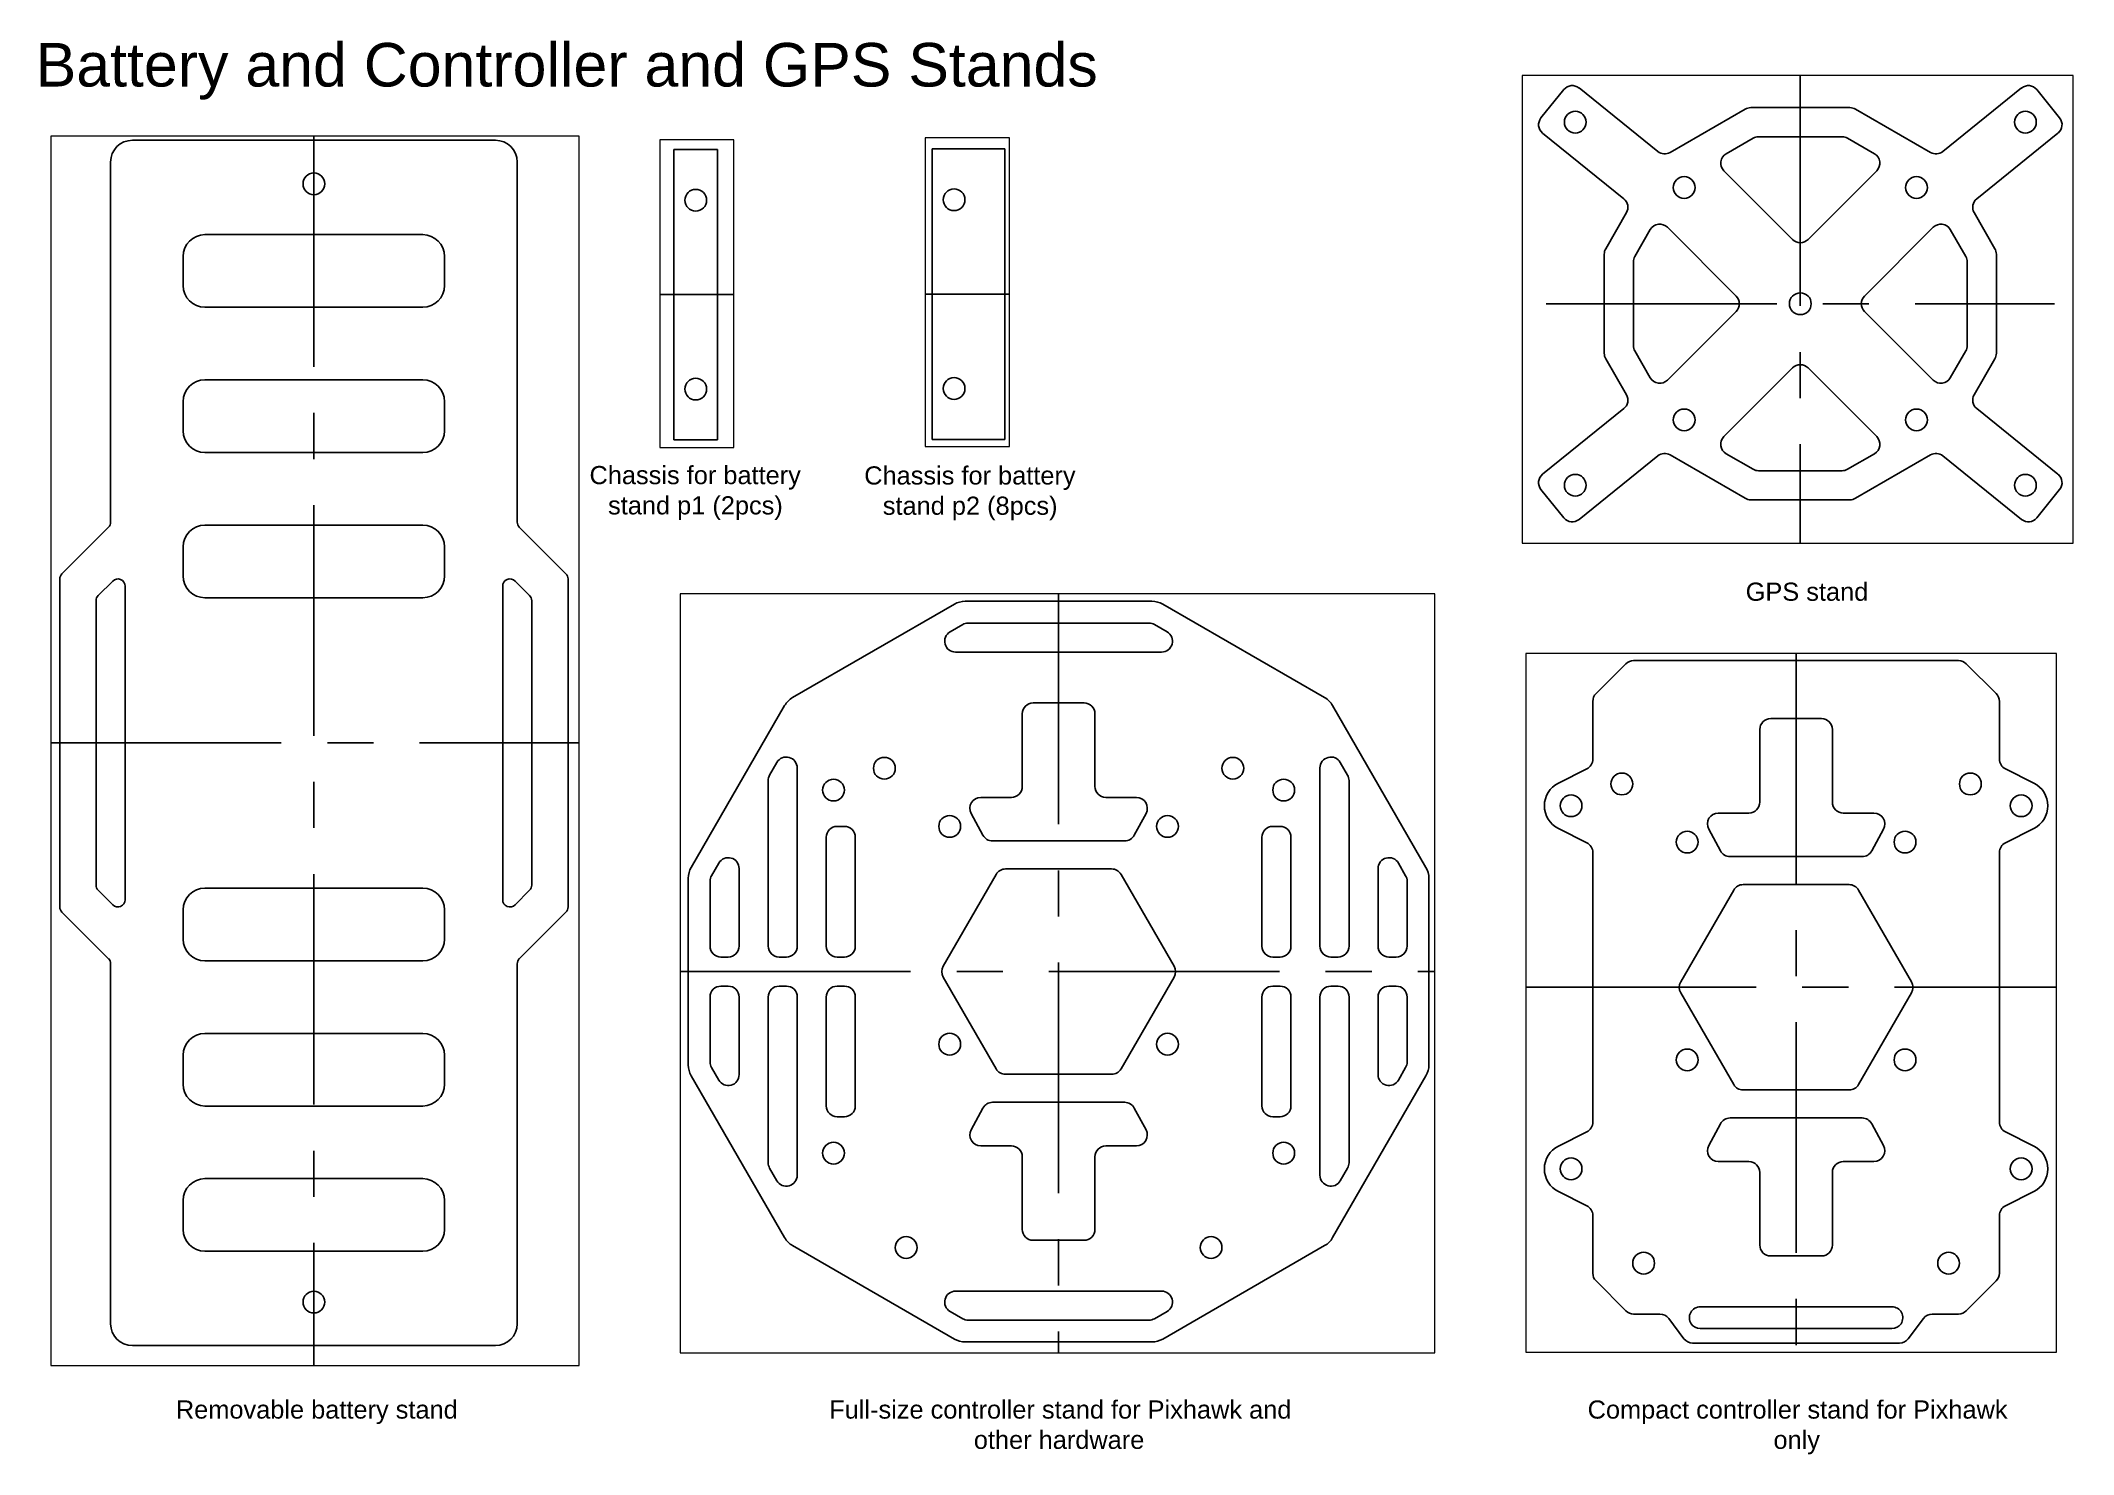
# Paper-space layout 'Battery and Controller and GPS Stands' of a CAD drawing. Header units: millimetres. Extents: x 4 to 283, y 4 to 199.
# The model-space entities are those that its viewports show. They can reach past a viewport. Long polylines and large blocks are cut down to what shows.
import ezdxf

# ---------------------------------------------------------------- set-up
doc = ezdxf.new("R2010")
doc.units = ezdxf.units.MM
doc.linetypes.add('CENTER', pattern=[50.8, 31.75, -6.35, 6.35, -6.35])
doc.layers.add('Centers', color=1, linetype='CENTER', plot=False)
doc.layers.add('Viewports', color=4, linetype='Continuous', plot=False)
for name, color, linetype in [('MB - Controller Mount Compact', 7, 'Continuous'), ('MB - Controller Mount Large', 7, 'Continuous'), ('MB - GPS Mount', 7, 'Continuous'), ('Text', 250, 'Continuous'), ('С - Battery Holder', 7, 'Continuous')]:
    doc.layers.add(name, color=color, linetype=linetype)
doc.styles.add('ISO Proportional', font='isocp.shx')

# ---------------------------------------------------------------- blocks, each defined once
blk = doc.blocks.new('GFH Screw Hole')
blk.add_circle((0, 0), 1.5)

msp = doc.modelspace()

# ---------------------------------------------------------------- linework, layer by layer
at = {"layer": 'Centers'}
for p, q in [((637, 267), (637, 82)), ((594, 174), (680, 174)), ((679, 174), (713, 174)), ((637, 58), (637, -61)), ((541, 54), (541, -55)), ((718, 35), (718, -35)), ((486, 0), (596, 0)), ((594, 0), (678, 0)), ((683, 0), (753, 0))]:
    msp.add_line(p, q, dxfattribs=at)
at = {"layer": 'MB - Controller Mount Compact'}
for p, q in [((614.62, 45), (659.38, 45)), ((609.44, 40.44), (613.56, 44.56)), ((660.44, 44.56), (664.56, 40.44)), ((609, 31.43), (609, 39.38)), ((665, 31.43), (665, 39.38)), ((633.5, 37), (640.5, 37)), ((632, 35.5), (632, 25.5)), ((642, 35.5), (642, 25.5)), ((604.26, 28.13), (608.17, 30.09)), ((669.74, 28.13), (665.83, 30.09)), ((630.5, 24), (626.28, 24)), ((643.5, 24), (647.72, 24)), ((604.26, 21.87), (608.17, 19.91)), ((626.58, 18.79), (624.96, 21.79)), ((647.42, 18.79), (649.04, 21.79)), ((669.74, 21.87), (665.83, 19.91)), ((609, -18.57), (609, 18.57)), ((637, 18), (627.9, 18)), ((637, 18), (646.1, 18)), ((665, -18.57), (665, 18.57)), ((626.58, -18.79), (624.96, -21.79)), ((637, -18), (627.9, -18)), ((637, -18), (646.1, -18)), ((647.42, -18.79), (649.04, -21.79)), ((604.26, -21.87), (608.17, -19.91)), ((669.74, -21.87), (665.83, -19.91)), ((630.5, -24), (626.28, -24)), ((643.5, -24), (647.72, -24)), ((632, -35.5), (632, -25.5)), ((642, -35.5), (642, -25.5)), ((604.26, -28.13), (608.17, -30.09)), ((669.74, -28.13), (665.83, -30.09)), ((609, -39.38), (609, -31.43)), ((665, -39.38), (665, -31.43)), ((633.5, -37), (640.5, -37)), ((613.56, -44.56), (609.44, -40.44)), ((660.44, -44.56), (664.56, -40.44)), ((623.8, -44), (637, -44)), ((650.2, -44), (637, -44)), ((614.62, -45), (618.25, -45)), ((621.55, -48.4), (619.45, -45.6)), ((622.55, -46.33), (622.55, -46.33)), ((623.8, -47), (637, -47)), ((650.2, -47), (637, -47)), ((651.45, -46.33), (651.45, -46.33)), ((652.45, -48.4), (654.55, -45.6)), ((655.75, -45), (659.38, -45)), ((637, -49), (622.75, -49)), ((637, -49), (651.25, -49))]:
    msp.add_line(p, q, dxfattribs=at)
msp.add_lwpolyline([(628.4, 13.39), (621.1, 0.75, 0.267949), (621.1, -0.75), (628.4, -13.39, 0.267949), (629.7, -14.14), (644.3, -14.14, 0.267949), (645.6, -13.39), (652.9, -0.75, 0.267949), (652.9, 0.75), (645.6, 13.39, 0.267949), (644.3, 14.14), (629.7, 14.14, 0.267949)], format="xyb", close=True, dxfattribs=at)
for centre in [(613, 28), (661, 28), (622, 20), (652, 20), (622, -10), (652, -10), (616, -38), (658, -38)]:
    msp.add_circle(centre, 1.5, dxfattribs=at)
for centre, radius, start, end in [((614.62, 43.5), 1.5, 90, 135), ((659.38, 43.5), 1.5, 45, 90), ((610.5, 39.38), 1.5, 135, 180), ((663.5, 39.38), 1.5, 0, 45), ((633.5, 35.5), 1.5, 90, 180), ((640.5, 35.5), 1.5, 0, 90), ((607.5, 31.43), 1.5, 296.5651, 360), ((666.5, 31.43), 1.5, 180, 243.435), ((605.83, 25), 3.5, 116.5651, 243.4349), ((668.17, 25), 3.5, 296.5651, 423.435), ((630.5, 25.5), 1.5, 270, 360), ((643.5, 25.5), 1.5, 180, 270), ((626.28, 22.5), 1.5, 90, 208.3008), ((647.72, 22.5), 1.5, 331.6992, 450), ((607.5, 18.57), 1.5, 0, 63.4349), ((666.5, 18.57), 1.5, 116.5651, 180), ((627.9, 19.5), 1.5, 208.3008, 270), ((646.1, 19.5), 1.5, 270, 331.6992), ((607.5, -18.57), 1.5, 296.5651, 360), ((627.9, -19.5), 1.5, 90, 151.6992), ((646.1, -19.5), 1.5, 28.3008, 90), ((666.5, -18.57), 1.5, 180, 243.4349), ((605.83, -25), 3.5, 116.5651, 243.4349), ((626.28, -22.5), 1.5, 151.6992, 270), ((647.72, -22.5), 1.5, 270, 388.3008), ((668.17, -25), 3.5, 296.5651, 423.4349), ((630.5, -25.5), 1.5, 0, 90), ((643.5, -25.5), 1.5, 90, 180), ((607.5, -31.43), 1.5, 360, 423.4349), ((666.5, -31.43), 1.5, 116.5651, 180), ((633.5, -35.5), 1.5, 180, 270), ((640.5, -35.5), 1.5, 270, 360), ((610.5, -39.38), 1.5, 180, 225), ((663.5, -39.38), 1.5, 315, 360), ((614.62, -43.5), 1.5, 225, 270), ((623.8, -45.5), 1.5, 90, 213.6901), ((650.2, -45.5), 1.5, 326.3099, 90), ((659.38, -43.5), 1.5, 270, 315), ((618.25, -46.5), 1.5, 36.8699, 90), ((623.8, -45.5), 1.5, 213.6901, 270), ((650.2, -45.5), 1.5, 270, 326.3099), ((655.75, -46.5), 1.5, 90, 143.1301), ((622.75, -47.5), 1.5, 216.8699, 270), ((651.25, -47.5), 1.5, 270, 323.1301)]:
    msp.add_arc(centre, radius, start, end, dxfattribs=at)
at = {"layer": 'MB - Controller Mount Large'}
for p, q in [((537.5, 37), (544.5, 37)), ((536, 35.5), (536, 25.5)), ((546, 35.5), (546, 25.5)), ((534.5, 24), (530.28, 24)), ((547.5, 24), (551.72, 24)), ((510.5, 20), (511.5, 20)), ((530.58, 18.79), (528.96, 21.79)), ((551.42, 18.79), (553.04, 21.79)), ((571.5, 20), (570.5, 20)), ((509, 3.5), (509, 18.5)), ((513, 3.5), (513, 18.5)), ((541, 18), (531.9, 18)), ((541, 18), (550.1, 18)), ((569, 3.5), (569, 18.5)), ((573, 3.5), (573, 18.5)), ((510.5, 2), (511.5, 2)), ((571.5, 2), (570.5, 2)), ((510.5, -2), (511.5, -2)), ((571.5, -2), (570.5, -2)), ((509, -18.5), (509, -3.5)), ((513, -18.5), (513, -3.5)), ((569, -18.5), (569, -3.5)), ((573, -18.5), (573, -3.5)), ((530.58, -18.79), (528.96, -21.79)), ((541, -18), (531.9, -18)), ((541, -18), (550.1, -18)), ((551.42, -18.79), (553.04, -21.79)), ((510.5, -20), (511.5, -20)), ((571.5, -20), (570.5, -20)), ((534.5, -24), (530.28, -24)), ((547.5, -24), (551.72, -24)), ((536, -35.5), (536, -25.5)), ((546, -35.5), (546, -25.5)), ((537.5, -37), (544.5, -37))]:
    msp.add_line(p, q, dxfattribs=at)
for points in [[(526.64, 50.6), (504.36, 37.74, 0.131652), (503.26, 36.64), (490.4, 14.36, 0.131652), (490, 12.86), (490, -12.86, 0.131652), (490.4, -14.36), (503.26, -36.64, 0.131652), (504.36, -37.74), (526.64, -50.6, 0.131652), (528.14, -51), (553.86, -51, 0.131652), (555.36, -50.6), (577.64, -37.74, 0.131652), (578.74, -36.64), (591.6, -14.36, 0.131652), (592, -12.86), (592, 12.86, 0.131652), (591.6, 14.36), (578.74, 36.64, 0.131652), (577.64, 37.74), (555.36, 50.6, 0.131652), (553.86, 51), (528.14, 51, 0.131652)], [(532.4, 13.39), (525.1, 0.75, 0.267949), (525.1, -0.75), (532.4, -13.39, 0.267949), (533.7, -14.14), (548.3, -14.14, 0.267949), (549.6, -13.39), (556.9, -0.75, 0.267949), (556.9, 0.75), (549.6, 13.39, 0.267949), (548.3, 14.14), (533.7, 14.14, 0.267949)], [(501, -3.5), (501, -26.32, 0.131652), (501.2, -27.07), (502.2, -28.8, 0.767327), (505, -28.05), (505, -3.5, 0.414214), (503.5, -2), (502.5, -2, 0.414214)], [(581, -3.5), (581, -26.32, -0.131652), (580.8, -27.07), (579.8, -28.8, -0.767327), (577, -28.05), (577, -3.5, -0.414214), (578.5, -2), (579.5, -2, -0.414214)]]:
    msp.add_lwpolyline(points, format="xyb", close=True, dxfattribs=at)
for points in [[(555.19, 44, 0.767327), (555.94, 46.8), (554.21, 47.8, 0.131652), (553.46, 48), (528.54, 48, 0.131652), (527.79, 47.8), (526.06, 46.8, 0.767327), (526.81, 44), (555.19, 44)], [(501, 3.5, 0.414214), (502.5, 2), (503.5, 2, 0.414214), (505, 3.5), (505, 28.05, 0.767327), (502.2, 28.8), (501.2, 27.07, 0.131652), (501, 26.32), (501, 3.5)], [(581, 3.5, -0.414214), (579.5, 2), (578.5, 2, -0.414214), (577, 3.5), (577, 28.05, -0.767327), (579.8, 28.8), (580.8, 27.07, -0.131652), (581, 26.32), (581, 3.5)], [(495.5, 2, 0.414214), (497, 3.5), (497, 14.19, 0.767327), (494.2, 14.94), (493.2, 13.21, 0.131652), (493, 12.46), (493, 3.5, 0.414214), (494.5, 2), (495.5, 2)], [(586.5, 2, -0.414214), (585, 3.5), (585, 14.19, -0.767327), (587.8, 14.94), (588.8, 13.21, -0.131652), (589, 12.46), (589, 3.5, -0.414214), (587.5, 2), (586.5, 2)], [(494.5, -2, 0.414214), (493, -3.5), (493, -12.46, 0.131652), (493.2, -13.21), (494.2, -14.94, 0.767327), (497, -14.19), (497, -3.5, 0.414214), (495.5, -2), (494.5, -2)], [(587.5, -2, -0.414214), (589, -3.5), (589, -12.46, -0.131652), (588.8, -13.21), (587.8, -14.94, -0.767327), (585, -14.19), (585, -3.5, -0.414214), (586.5, -2), (587.5, -2)], [(526.81, -44, 0.767327), (526.06, -46.8), (527.79, -47.8, 0.131652), (528.54, -48), (553.46, -48, 0.131652), (554.21, -47.8), (555.94, -46.8, 0.767327), (555.19, -44), (526.81, -44)]]:
    msp.add_lwpolyline(points, format="xyb", dxfattribs=at)
for centre in [(517, 28), (565, 28), (565, 28), (526, 20), (556, 20), (526, -10), (556, -10), (520, -38), (562, -38)]:
    msp.add_circle(centre, 1.5, dxfattribs=at)
for centre, start, end in [((537.5, 35.5), 90, 180), ((544.5, 35.5), 0, 90), ((534.5, 25.5), 270, 360), ((547.5, 25.5), 180, 270), ((530.28, 22.5), 90, 208.3008), ((551.72, 22.5), 331.6992, 450), ((510.5, 18.5), 90, 180), ((511.5, 18.5), 0, 90), ((570.5, 18.5), 90, 180), ((571.5, 18.5), 0, 90), ((531.9, 19.5), 208.3008, 270), ((550.1, 19.5), 270, 331.6992), ((510.5, 3.5), 180, 270), ((511.5, 3.5), 270, 360), ((570.5, 3.5), 180, 270), ((571.5, 3.5), 270, 360), ((510.5, -3.5), 90, 180), ((511.5, -3.5), 0, 90), ((570.5, -3.5), 90, 180), ((571.5, -3.5), 0, 90), ((510.5, -18.5), 180, 270), ((511.5, -18.5), 270, 360), ((531.9, -19.5), 90, 151.6992), ((550.1, -19.5), 28.3008, 90), ((570.5, -18.5), 180, 270), ((571.5, -18.5), 270, 360), ((530.28, -22.5), 151.6992, 270), ((551.72, -22.5), 270, 388.3008), ((534.5, -25.5), 0, 90), ((547.5, -25.5), 90, 180), ((537.5, -35.5), 180, 270), ((544.5, -35.5), 270, 360)]:
    msp.add_arc(centre, 1.5, start, end, dxfattribs=at)
at = {"layer": 'MB - GPS Mount'}
for p, q in [((685.42, 29.49), (682.28, 25.59)), ((750.58, 29.49), (753.72, 25.59)), ((685.42, -29.49), (682.28, -25.59)), ((750.58, -29.49), (753.72, -25.59))]:
    msp.add_line(p, q, dxfattribs=at)
for points in [[(748.47, 29.71), (737.62, 20.96, -0.309956), (735.93, 20.83), (725.58, 26.8, 0.131652), (724.83, 27), (711.17, 27, 0.131652), (710.42, 26.8), (700.07, 20.83, -0.309956), (698.38, 20.96), (687.53, 29.71)], [(682.51, 23.49), (693.7, 14.45, -0.369492), (694.06, 12.54), (691.2, 7.58, 0.131652), (691, 6.83), (691, -6.83, 0.131652), (691.2, -7.58), (694.06, -12.54, -0.369492), (693.7, -14.45), (682.51, -23.49)], [(719.06, 8.84), (728.52, 18.3, 0.493145), (728.21, 20.66), (724.51, 22.8, 0.131652), (723.76, 23), (712.24, 23, 0.131652), (711.49, 22.8), (707.79, 20.66, 0.493145), (707.48, 18.3), (716.94, 8.84)], [(753.49, -23.49), (742.3, -14.45, -0.369492), (741.94, -12.54), (744.8, -7.58, 0.131652), (745, -6.83), (745, 6.83, 0.131652), (744.8, 7.58), (741.94, 12.54, -0.369492), (742.3, 14.45), (753.49, 23.49)], [(699.7, 10.52, 0.493145), (697.34, 10.21), (695.2, 6.51, 0.131652), (695, 5.76), (695, -5.76, 0.131652), (695.2, -6.51), (697.34, -10.21, 0.493145), (699.7, -10.52), (709.16, -1.06, 0.414214), (709.16, 1.06), (699.7, 10.52)], [(726.84, -1.06), (736.3, -10.52, 0.493145), (738.66, -10.21), (740.8, -6.51, 0.131652), (741, -5.76), (741, 5.76, 0.131652), (740.8, 6.51), (738.66, 10.21, 0.493145), (736.3, 10.52), (726.84, 1.06)], [(716.94, -8.84), (707.48, -18.3, 0.493145), (707.79, -20.66), (711.49, -22.8, 0.131652), (712.24, -23), (723.76, -23, 0.131652), (724.51, -22.8), (728.21, -20.66, 0.493145), (728.52, -18.3), (719.06, -8.84)], [(687.53, -29.71), (698.38, -20.96, -0.309956), (700.07, -20.83), (710.42, -26.8, 0.131652), (711.17, -27), (724.83, -27, 0.131652), (725.58, -26.8), (735.93, -20.83, -0.309956), (737.62, -20.96), (748.47, -29.71)]]:
    msp.add_lwpolyline(points, format="xyb", dxfattribs=at)
for centre in [(702, 16), (734, 16), (702, -16), (734, -16)]:
    msp.add_circle(centre, 1.5, dxfattribs=at)
for centre, start, end in [((686.59, 28.54), 51.1155, 141.1155), ((749.41, 28.54), 38.8845, 128.8845), ((683.45, 24.65), 141.1155, 231.1155), ((752.55, 24.65), 308.8845, 398.8845), ((718, 9.9), 225, 315), ((727.9, 0), 135, 225), ((718, -9.9), 45, 135), ((683.45, -24.65), 128.8845, 218.8845), ((752.55, -24.65), 321.1155, 411.1155), ((686.59, -28.54), 218.8845, 308.8845), ((749.41, -28.54), 231.1155, 321.1155)]:
    msp.add_arc(centre, 1.5, start, end, dxfattribs=at)
at = {"layer": 'С - Battery Holder'}
for p, q in [((612, 257), (662, 257)), ((609, 254), (609, 204.41)), ((665, 254), (665, 204.41)), ((622, 244), (652, 244)), ((619, 241), (619, 237)), ((655, 241), (655, 237)), ((622, 234), (652, 234)), ((622, 224), (652, 224)), ((619, 221), (619, 217)), ((655, 221), (655, 217)), ((622, 214), (652, 214)), ((608.71, 203.71), (602.29, 197.29)), ((622, 204), (652, 204)), ((665.29, 203.71), (671.71, 197.29)), ((619, 201), (619, 197)), ((655, 201), (655, 197)), ((602, 196.59), (602, 151.41)), ((607.29, 194.29), (609.29, 196.29)), ((666.71, 194.29), (664.71, 196.29)), ((672, 196.59), (672, 151.41)), ((607, 174), (607, 193.59)), ((611, 174), (611, 195.59)), ((622, 194), (652, 194)), ((663, 174), (663, 195.59)), ((667, 174), (667, 193.59)), ((686, 194), (692, 194)), ((686, 154), (686, 194)), ((692, 194), (692, 154)), ((697, 194), (707, 194)), ((697, 154), (697, 194)), ((707, 194), (707, 154)), ((607, 174), (607, 154.41)), ((611, 174), (611, 152.41)), ((663, 174), (663, 152.41)), ((667, 174), (667, 154.41)), ((622, 154), (652, 154)), ((692, 154), (686, 154)), ((707, 154), (697, 154)), ((607.29, 153.71), (609.29, 151.71)), ((666.71, 153.71), (664.71, 151.71)), ((608.71, 144.29), (602.29, 150.71)), ((619, 147), (619, 151)), ((655, 147), (655, 151)), ((665.29, 144.29), (671.71, 150.71)), ((609, 143.59), (609, 94)), ((622, 144), (652, 144)), ((665, 143.59), (665, 94)), ((622, 134), (652, 134)), ((619, 127), (619, 131)), ((655, 127), (655, 131)), ((622, 124), (652, 124)), ((622, 114), (652, 114)), ((619, 107), (619, 111)), ((655, 107), (655, 111)), ((622, 104), (652, 104)), ((612, 91), (662, 91))]:
    msp.add_line(p, q, dxfattribs=at)
for centre, radius, start, end in [((612, 254), 3, 90, 180), ((662, 254), 3, 0, 90), ((622, 241), 3, 90, 180), ((652, 241), 3, 0, 90), ((622, 237), 3, 180, 270), ((652, 237), 3, 270, 360), ((622, 221), 3, 90, 180), ((652, 221), 3, 0, 90), ((622, 217), 3, 180, 270), ((652, 217), 3, 270, 360), ((608, 204.41), 1, 315, 360), ((666, 204.41), 1, 180, 225), ((622, 201), 3, 90, 180), ((652, 201), 3, 0, 90), ((603, 196.59), 1, 135, 180), ((610, 195.59), 1, 0, 135), ((622, 197), 3, 180, 270), ((652, 197), 3, 270, 360), ((664, 195.59), 1, 45, 180), ((671, 196.59), 1, 0, 45), ((608, 193.59), 1, 135, 180), ((666, 193.59), 1, 0, 45), ((608, 154.41), 1, 180, 225), ((622, 151), 3, 90, 180), ((652, 151), 3, 0, 90), ((666, 154.41), 1, 315, 360), ((603, 151.41), 1, 180, 225), ((610, 152.41), 1, 225, 360), ((664, 152.41), 1, 180, 315), ((671, 151.41), 1, 315, 360), ((622, 147), 3, 180, 270), ((652, 147), 3, 270, 360), ((608, 143.59), 1, 0, 45), ((666, 143.59), 1, 135, 180), ((622, 131), 3, 90, 180), ((652, 131), 3, 0, 90), ((622, 127), 3, 180, 270), ((652, 127), 3, 270, 360), ((622, 111), 3, 90, 180), ((652, 111), 3, 0, 90), ((622, 107), 3, 180, 270), ((652, 107), 3, 270, 360), ((612, 94), 3, 180, 270), ((662, 94), 3, 270, 0)]:
    msp.add_arc(centre, radius, start, end, dxfattribs=at)

# ---------------------------------------------------------------- block references
at = {"layer": 'MB - Controller Mount Compact'}
msp.add_blockref('GFH Screw Hole', (606, 25), dxfattribs=at)
at = {"layer": 'MB - Controller Mount Compact', "xscale": -1}
msp.add_blockref('GFH Screw Hole', (668, 25), dxfattribs=at)
at = {"layer": 'MB - Controller Mount Compact', "xscale": -1, "rotation": 180}
msp.add_blockref('GFH Screw Hole', (606, -25), dxfattribs=at)
at = {"layer": 'MB - Controller Mount Compact', "rotation": 180}
msp.add_blockref('GFH Screw Hole', (668, -25), dxfattribs=at)
at = {"layer": 'MB - Controller Mount Large'}
msp.add_blockref('GFH Screw Hole', (510, 25), dxfattribs=at)
at = {"layer": 'MB - Controller Mount Large', "xscale": -1}
msp.add_blockref('GFH Screw Hole', (572, 25), dxfattribs=at)
at = {"layer": 'MB - Controller Mount Large', "xscale": -1, "rotation": 180}
msp.add_blockref('GFH Screw Hole', (510, -25), dxfattribs=at)
at = {"layer": 'MB - Controller Mount Large', "rotation": 180}
msp.add_blockref('GFH Screw Hole', (572, -25), dxfattribs=at)
at = {"layer": 'MB - GPS Mount'}
for p in [(687, 25), (749, 25), (718, 0), (687, -25), (749, -25)]:
    msp.add_blockref('GFH Screw Hole', p, dxfattribs=at)
at = {"layer": 'С - Battery Holder', "xscale": -1, "rotation": 180}
for p in [(637, 251), (689, 161), (700, 161)]:
    msp.add_blockref('GFH Screw Hole', p, dxfattribs=at)
at = {"layer": 'С - Battery Holder'}
for p in [(689, 187), (700, 187), (637, 97)]:
    msp.add_blockref('GFH Screw Hole', p, dxfattribs=at)

psp = doc.layouts.new('Battery and Controller and GPS Stands')

# ---------------------------------------------------------------- texts
at = {"layer": 'Text', "attachment_point": 1, "style": 'ISO Proportional'}
for s, width, heights, insert, char_height in [('{\\fArial|b0|i0|c0|p0;Battery and Controller and GPS Stands}', 151.5392, [8.06], (2.84, 198.55), 6), ('\\pi1.8374;{\\fArial|b0|i0|c0|p0;Chassis for battery \\P\\pi4.3954;stand p1 (2pcs)}', 32.4606, [0], (77.28, 140.29), 2.5), ('\\pi1.8374;{\\fArial|b0|i0|c0|p0;Chassis for battery \\P\\pi4.3954;stand p2 (8pcs)}', 32.4606, [0], (115.12, 140.24), 2.5), ('\\pi25.443;{\\fArial|b0|i0|c0|p0;GPS stand}', 67.2912, [0], (212.92, 124.23), 2.5), ('\\pi16.118;{\\fArial|b0|i0|c0|p0;Removable battery stand}', 70.4017, [0], (6.03, 11.6), 2.5), ('\\pi2.1824;{\\fArial|b0|i0|c0|p0;Full-size controller stand for Pixhawk and \\P\\pi22.101;other hardware}', 67.2912, [0], (109.95, 11.6), 2.5), ('\\pi3.204;{\\fArial|b0|i0|c0|p0;Compact controller stand for Pixhawk \\P\\pi28.801;only}', 63.809, [0], (213.39, 11.6), 2.5)]:
    psp.add_mtext_dynamic_manual_height_columns(s, width=width, gutter_width=12.5, heights=heights, dxfattribs=dict(at, insert=insert, char_height=char_height))

# ---------------------------------------------------------------- viewports
at = {"layer": 'Viewports', "view_target_point": (375.5, 137.5)}
for center, size, view_center_point, view_height, status in [((245.54, 161.87), (75.9, 64.4213), (342.15, -138.27), 64.4213, 3), ((93.89, 164.03), (10.19, 42.387), (313.64, 36.64), 42.387, 6), ((131.16, 164.23), (11.58, 42.469), (326.33, 36.77), 42.469, 7), ((143.58, 70.43), (103.96, 104.531), (165.35, -137.73), 104.531, 4), ((244.62, 66.36), (73.11, 96.242), (260.81, -139.64), 96.242, 5)]:
    psp.add_viewport(center=center, size=size, view_center_point=view_center_point, view_height=view_height, status=status, dxfattribs=at)
at = {"layer": 'Viewports', "view_target_point": (-0.24, 345.9)}
psp.add_viewport(center=(41.3, 101.06), size=(72.77, 169.278), view_center_point=(637.38, -172.99), view_height=169.278, dxfattribs=at)

doc.saveas('drawing.dxf')
